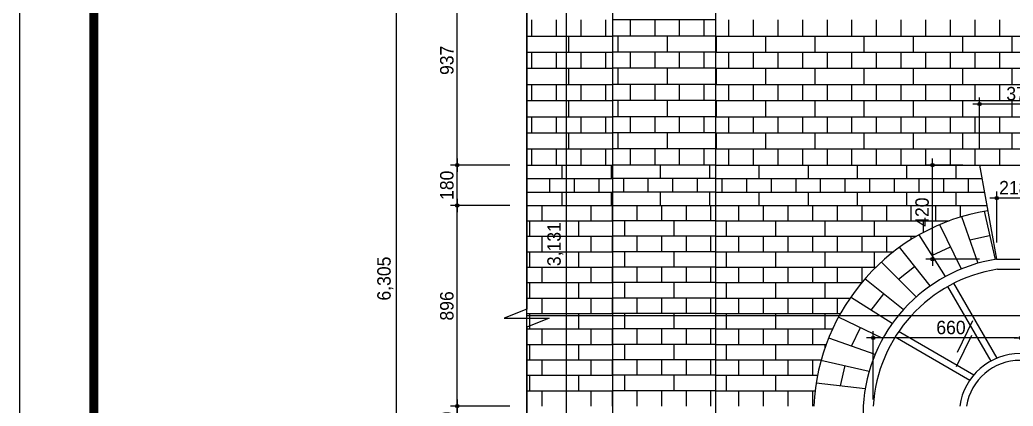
# Model space of a CAD drawing. Extents: x 139057 to 147967, y -162404 to -149789.
# Drawn here: x 139057 to 143495, y -156614 to -154888 of the extents above; entities that cross this region are included whole.
import ezdxf

# ---------------------------------------------------------------- set-up
doc = ezdxf.new("R2010")
doc.units = 0
doc.header["$LTSCALE"] = 50
doc.header["$MEASUREMENT"] = 0
doc.header["$PDMODE"] = 35
doc.header["$PDSIZE"] = -10
doc.layers.get('0').update_dxf_attribs({"linetype": 'CONTINUOUS'})
doc.layers.get('DEFPOINTS').update_dxf_attribs({"linetype": 'CONTINUOUS'})
for name, color, linetype in [('COR', 4, 'CONTINUOUS'), ('DIM', 7, 'CONTINUOUS'), ('ele-3', 6, 'CONTINUOUS'), ('FIN', 5, 'CONTINUOUS'), ('h', 5, 'CONTINUOUS'), ('HAT', 5, 'CONTINUOUS'), ('W-1', 3, 'CONTINUOUS'), ('WAL', 3, 'CONTINUOUS'), ('WID', 4, 'CONTINUOUS')]:
    doc.layers.add(name, color=color, linetype=linetype)
doc.styles.add('현창', font='HYWULM_0.TTF')
doc.dimstyles.new('ISO-25', dxfattribs={"dimscale": 20, "dimtxt": 4, "dimasz": 1, "dimexe": 2, "dimexo": 5, "dimtad": 1, "dimlunit": 6, "dimtxsty": '현창', "dimblk": 'DIMDOT', "dimcen": 2.5, "dimadec": 0, "dimazin": 0, "dimtfac": 1, "dimtmove": 0, "dimatfit": 3, "dimldrblk": 'DIMDOT', "dimfxl": 1, "dimarcsym": 0})

# ---------------------------------------------------------------- blocks, each defined once
blk = doc.blocks.new('20')
at = {"layer": 'COR', "linetype": 'Continuous', "const_width": 270}
blk.add_lwpolyline([(230424, -2398), (230424, -57398), (308324, -57398), (308324, -2398)], close=True, dxfattribs=at)
at = {"layer": 'HAT'}
blk.add_line((226424, -198), (310524, -198), dxfattribs=at)
blk = doc.blocks.new('DIMDOT')
at = {"linetype": 'Continuous'}
blk.add_line((-2, 0), (2, 0), dxfattribs=at)
for radius in [0.5, 0.25]:
    blk.add_circle((0, 0), radius, dxfattribs=at)
blk = doc.blocks.new('*D10')
at = {"color": 0, "lineweight": -2}
for p, q in [((143344.6, -155462.3), (143344.6, -155234.5)), ((143714.6, -155462.3), (143714.6, -155234.5)), ((143699.6, -155264.5), (143359.6, -155264.5))]:
    blk.add_line(p, q, dxfattribs=at)
at = {"layer": 'DEFPOINTS', "color": 0}
for p in [(143344.6, -155264.5), (143344.6, -155537.3), (143714.6, -155537.3)]:
    blk.add_point(p, dxfattribs=at)
at = {"color": 0, "lineweight": -2, "xscale": 15, "yscale": 15, "zscale": 15, "rotation": 180}
blk.add_blockref('DIMDOT', (143344.6, -155264.5), dxfattribs=at)
at = {"color": 0, "lineweight": -2, "xscale": 15, "yscale": 15, "zscale": 15}
blk.add_blockref('DIMDOT', (143714.6, -155264.5), dxfattribs=at)
at = {"color": 0, "insert": (143529.6, -155218.3), "char_height": 60, "attachment_point": 5, "style": '현창'}
blk.add_mtext('370', dxfattribs=at)
blk = doc.blocks.new('*D11')
at = {"color": 0, "lineweight": -2}
for p, q in [((143421.1, -155882.3), (143421.1, -155654.5)), ((143639.6, -155882.3), (143639.6, -155654.5)), ((143624.6, -155684.5), (143436.1, -155684.5))]:
    blk.add_line(p, q, dxfattribs=at)
at = {"layer": 'DEFPOINTS', "color": 0}
for p in [(143421.1, -155684.5), (143421.1, -155957.3), (143639.6, -155957.3)]:
    blk.add_point(p, dxfattribs=at)
at = {"color": 0, "lineweight": -2, "xscale": 15, "yscale": 15, "zscale": 15, "rotation": 180}
blk.add_blockref('DIMDOT', (143421.1, -155684.5), dxfattribs=at)
at = {"color": 0, "lineweight": -2, "xscale": 15, "yscale": 15, "zscale": 15}
blk.add_blockref('DIMDOT', (143639.6, -155684.5), dxfattribs=at)
at = {"color": 0, "insert": (143530.3, -155638.3), "char_height": 60, "attachment_point": 5, "style": '현창'}
blk.add_mtext('218.5', dxfattribs=at)
blk = doc.blocks.new('*D13')
at = {"color": 0, "lineweight": -2}
for p, q in [((143269.6, -155537.3), (143104.2, -155537.3)), ((143134.2, -155942.3), (143134.2, -155552.3)), ((143344.6, -155957.3), (143104.2, -155957.3))]:
    blk.add_line(p, q, dxfattribs=at)
at = {"layer": 'DEFPOINTS', "color": 0}
for p in [(143134.2, -155537.3), (143344.6, -155537.3), (143419.6, -155957.3)]:
    blk.add_point(p, dxfattribs=at)
at = {"color": 0, "lineweight": -2, "xscale": 15, "yscale": 15, "zscale": 15}
for p, rotation in [((143134.2, -155537.3), 90), ((143134.2, -155957.3), 270)]:
    blk.add_blockref('DIMDOT', p, dxfattribs=dict(at, rotation=rotation))
at = {"color": 0, "insert": (143088, -155747.3), "char_height": 60, "attachment_point": 5, "rotation": 90, "style": '현창'}
blk.add_mtext('420', dxfattribs=at)
blk = doc.blocks.new('*D19')
at = {"color": 0, "lineweight": -2}
for p, q in [((141246.1, -154600.3), (140980.8, -154600.3)), ((141010.8, -155522.3), (141010.8, -154615.3)), ((141246.1, -155537.3), (140980.8, -155537.3))]:
    blk.add_line(p, q, dxfattribs=at)
at = {"layer": 'DEFPOINTS', "color": 0}
for p in [(141010.8, -154600.3), (141321.1, -154600.3), (141321.1, -155537.3)]:
    blk.add_point(p, dxfattribs=at)
at = {"color": 0, "lineweight": -2, "xscale": 15, "yscale": 15, "zscale": 15}
for p, rotation in [((141010.8, -154600.3), 90), ((141010.8, -155537.3), 270)]:
    blk.add_blockref('DIMDOT', p, dxfattribs=dict(at, rotation=rotation))
at = {"color": 0, "insert": (140964.6, -155069), "char_height": 60, "attachment_point": 5, "rotation": 90, "style": '현창'}
blk.add_mtext('937', dxfattribs=at)
blk = doc.blocks.new('*D20')
at = {"color": 0, "lineweight": -2}
for p, q in [((141246.1, -155537.3), (140980.8, -155537.3)), ((141010.8, -155702.3), (141010.8, -155552.3)), ((141246.1, -155717.3), (140980.8, -155717.3))]:
    blk.add_line(p, q, dxfattribs=at)
at = {"layer": 'DEFPOINTS', "color": 0}
for p in [(141010.8, -155537.3), (141321.1, -155537.3), (141321.1, -155717.3)]:
    blk.add_point(p, dxfattribs=at)
at = {"color": 0, "lineweight": -2, "xscale": 15, "yscale": 15, "zscale": 15}
for p, rotation in [((141010.8, -155537.3), 90), ((141010.8, -155717.3), 270)]:
    blk.add_blockref('DIMDOT', p, dxfattribs=dict(at, rotation=rotation))
at = {"color": 0, "insert": (140964.6, -155627.3), "char_height": 60, "attachment_point": 5, "rotation": 90, "style": '현창'}
blk.add_mtext('180', dxfattribs=at)
blk = doc.blocks.new('*D21')
at = {"color": 0, "lineweight": -2}
for p, q in [((141246.1, -155717.9), (140980.8, -155717.9)), ((141010.8, -156598.9), (141010.8, -155732.9)), ((141246.1, -156613.9), (140980.8, -156613.9))]:
    blk.add_line(p, q, dxfattribs=at)
at = {"layer": 'DEFPOINTS', "color": 0}
for p in [(141010.8, -155717.9), (141321.1, -155717.9), (141321.1, -156613.9)]:
    blk.add_point(p, dxfattribs=at)
at = {"color": 0, "lineweight": -2, "xscale": 15, "yscale": 15, "zscale": 15}
for p, rotation in [((141010.8, -155717.9), 90), ((141010.8, -156613.9), 270)]:
    blk.add_blockref('DIMDOT', p, dxfattribs=dict(at, rotation=rotation))
at = {"color": 0, "insert": (140964.5, -156166.2), "char_height": 60, "attachment_point": 5, "rotation": 90, "style": '현창'}
blk.add_mtext('896', dxfattribs=at)
blk = doc.blocks.new('*D22')
at = {"color": 0, "lineweight": -2}
for p, q in [((141246.1, -156613.9), (140980.8, -156613.9)), ((141010.8, -156778.9), (141010.8, -156628.9)), ((141246.1, -156793.9), (140980.8, -156793.9))]:
    blk.add_line(p, q, dxfattribs=at)
at = {"layer": 'DEFPOINTS', "color": 0}
for p in [(141010.8, -156613.9), (141321.1, -156613.9), (141321.1, -156793.9)]:
    blk.add_point(p, dxfattribs=at)
at = {"color": 0, "lineweight": -2, "xscale": 15, "yscale": 15, "zscale": 15}
for p, rotation in [((141010.8, -156613.9), 90), ((141010.8, -156793.9), 270)]:
    blk.add_blockref('DIMDOT', p, dxfattribs=dict(at, rotation=rotation))
at = {"color": 0, "insert": (140964.6, -156703.9), "char_height": 60, "attachment_point": 5, "rotation": 90, "style": '현창'}
blk.add_mtext('180', dxfattribs=at)
blk = doc.blocks.new('*D33')
at = {"color": 0, "lineweight": -2}
for p, q in [((141629.6, -154600.3), (141469.6, -154600.3)), ((141499.6, -157716.3), (141499.6, -154615.3)), ((141629.6, -157731.3), (141469.6, -157731.3))]:
    blk.add_line(p, q, dxfattribs=at)
at = {"layer": 'DEFPOINTS', "color": 0}
for p in [(141499.6, -154600.3), (141704.6, -154600.3), (141704.6, -157731.3)]:
    blk.add_point(p, dxfattribs=at)
at = {"color": 0, "lineweight": -2, "xscale": 15, "yscale": 15, "zscale": 15}
for p, rotation in [((141499.6, -154600.3), 90), ((141499.6, -157731.3), 270)]:
    blk.add_blockref('DIMDOT', p, dxfattribs=dict(at, rotation=rotation))
at = {"color": 0, "insert": (141448.8, -155890.2), "char_height": 60, "attachment_point": 5, "rotation": 90, "style": '현창'}
blk.add_mtext('3,131', dxfattribs=at)
blk = doc.blocks.new('*D44')
at = {"color": 0, "lineweight": -2}
for p, q in [((141246.1, -153103.9), (140709.8, -153103.9)), ((140739.8, -159393.9), (140739.8, -153118.9)), ((141246.1, -159408.9), (140709.8, -159408.9))]:
    blk.add_line(p, q, dxfattribs=at)
at = {"layer": 'DEFPOINTS', "color": 0}
for p in [(140739.8, -153103.9), (141321.1, -153103.9), (141321.1, -159408.9)]:
    blk.add_point(p, dxfattribs=at)
at = {"color": 0, "lineweight": -2, "xscale": 15, "yscale": 15, "zscale": 15}
for p, rotation in [((140739.8, -153103.9), 90), ((140739.8, -159408.9), 270)]:
    blk.add_blockref('DIMDOT', p, dxfattribs=dict(at, rotation=rotation))
at = {"color": 0, "insert": (140689, -156044.1), "char_height": 60, "attachment_point": 5, "rotation": 90, "style": '현창'}
blk.add_mtext('6,305', dxfattribs=at)
blk = doc.blocks.new('*D49')
at = {"color": 0, "lineweight": -2}
for p, q in [((142869.6, -156583.9), (142869.6, -156279.3)), ((143529.6, -156583.9), (143529.6, -156279.3)), ((143514.6, -156309.3), (142884.6, -156309.3))]:
    blk.add_line(p, q, dxfattribs=at)
at = {"layer": 'DEFPOINTS', "color": 0}
for p in [(142869.6, -156309.3), (142869.6, -156658.9), (143529.6, -156658.9)]:
    blk.add_point(p, dxfattribs=at)
at = {"color": 0, "lineweight": -2, "xscale": 15, "yscale": 15, "zscale": 15, "rotation": 180}
blk.add_blockref('DIMDOT', (142869.6, -156309.3), dxfattribs=at)
at = {"color": 0, "lineweight": -2, "xscale": 15, "yscale": 15, "zscale": 15}
blk.add_blockref('DIMDOT', (143529.6, -156309.3), dxfattribs=at)
at = {"color": 0, "insert": (143216.8, -156263), "char_height": 60, "attachment_point": 5, "style": '현창'}
blk.add_mtext('660', dxfattribs=at)

msp = doc.modelspace()

# ---------------------------------------------------------------- linework, layer by layer
at = {"layer": 'DIM'}
msp.add_lwpolyline([(141321.136, -152679.226), (141321.136, -156180.53), (141221.136, -156220.53), (141421.136, -156220.53), (141321.136, -156260.53), (141321.136, -159609.906)], dxfattribs=at)
at = {"layer": 'ele-3'}
for p, q in [((141321.136, -155537.271), (141704.564, -155537.271)), ((142164.564, -155537.271), (143344.564, -155537.271)), ((141321.136, -155597.271), (141704.564, -155597.271)), ((142164.564, -155597.271), (143355.278, -155597.271)), ((141321.136, -155657.271), (141704.564, -155657.271)), ((142164.564, -155657.271), (143365.993, -155657.271)), ((141321.136, -155717.271), (141704.564, -155717.271)), ((142164.564, -155717.271), (143376.707, -155717.271))]:
    msp.add_line(p, q, dxfattribs=at)
for points in [[(141479.564, -155597.271), (141479.564, -155537.271)], [(141699.564, -155597.271), (141699.564, -155537.271)], [(142359.564, -155597.271), (142359.564, -155537.271)], [(142579.564, -155597.271), (142579.564, -155537.271)], [(142799.564, -155597.271), (142799.564, -155537.271)], [(143019.564, -155597.271), (143019.564, -155537.271)], [(143239.564, -155597.271), (143239.564, -155537.271)], [(141424.564, -155657.271), (141424.564, -155597.271)], [(141534.564, -155657.271), (141534.564, -155597.271)], [(141644.564, -155657.271), (141644.564, -155597.271)], [(142194.564, -155657.271), (142194.564, -155597.271)], [(142304.564, -155657.271), (142304.564, -155597.271)], [(142414.564, -155657.271), (142414.564, -155597.271)], [(142524.564, -155657.271), (142524.564, -155597.271)], [(142634.564, -155657.271), (142634.564, -155597.271)], [(142744.564, -155657.271), (142744.564, -155597.271)], [(142854.564, -155657.271), (142854.564, -155597.271)], [(142964.564, -155657.271), (142964.564, -155597.271)], [(143074.564, -155657.271), (143074.564, -155597.271)], [(143184.564, -155657.271), (143184.564, -155597.271)], [(143294.564, -155657.271), (143294.564, -155597.271)], [(141479.564, -155717.271), (141479.564, -155657.271)], [(141699.564, -155717.271), (141699.564, -155657.271)], [(142359.564, -155717.271), (142359.564, -155657.271)], [(142579.564, -155717.271), (142579.564, -155657.271)], [(142799.564, -155717.271), (142799.564, -155657.271)], [(143019.564, -155717.271), (143019.564, -155657.271)], [(143239.564, -155717.271), (143239.564, -155657.271)]]:
    msp.add_lwpolyline(points, dxfattribs=at)
at = {"layer": 'FIN'}
msp.add_line((141321.136, -156209.426), (145820.075, -156209.426), dxfattribs=at)
msp.add_lwpolyline([(141321.136, -152679.226), (145820.075, -152679.226), (145820.075, -159429.82), (141321.136, -159408.886)], close=True, dxfattribs=at)
at = {"layer": 'h'}
for p, q in [((141321.136, -154960.396), (141704.564, -154960.396)), ((142164.564, -154960.396), (144894.564, -154960.396)), ((141321.136, -155032.505), (141704.564, -155032.505)), ((142164.564, -155032.505), (144894.564, -155032.505)), ((141321.136, -155104.614), (141704.564, -155104.614)), ((142164.564, -155104.614), (144894.564, -155104.614)), ((141321.136, -155176.724), (141704.564, -155176.724)), ((142164.564, -155176.724), (144894.564, -155176.724)), ((141321.136, -155248.833), (141704.564, -155248.833)), ((142164.564, -155248.833), (144894.564, -155248.833)), ((141321.136, -155320.943), (141704.564, -155320.943)), ((142164.564, -155320.943), (144894.564, -155320.943)), ((141321.136, -155393.052), (141704.564, -155393.052)), ((142164.564, -155393.052), (144894.564, -155393.052)), ((141321.136, -155465.161), (141704.564, -155465.161)), ((142164.564, -155465.161), (144894.564, -155465.161)), ((143263.971, -155767.421), (143336.738, -155975.376)), ((143364.892, -155743.591), (143413.918, -155958.389)), ((141321.136, -155786.238), (141704.564, -155786.238)), ((142164.564, -155786.238), (143208.706, -155786.238)), ((143166.287, -155802.455), (143261.878, -156000.952)), ((141321.136, -155855.208), (141704.564, -155855.208)), ((142164.564, -155855.208), (143062.613, -155855.208)), ((143073.086, -155848.273), (143190.298, -156034.815)), ((143300.355, -155871.399), (143389.405, -155850.99)), ((142985.564, -155904.315), (143122.922, -156076.556)), ((143131.692, -155941.544), (143214.082, -155901.703)), ((141321.136, -155924.179), (141704.564, -155924.179)), ((142164.564, -155924.179), (142960.685, -155924.179)), ((141321.136, -155993.15), (141704.564, -155993.15)), ((142164.564, -155993.15), (142881.73, -155993.15)), ((142904.85, -155969.888), (143059.145, -156124.184)), ((142981.997, -156047.036), (143054.243, -155990.436)), ((141321.136, -156062.12), (141704.564, -156062.12)), ((142164.564, -156062.12), (142818.058, -156062.12)), ((142831.985, -156044.172), (143003.006, -156180.556)), ((142767.916, -156126.23), (142953.531, -156242.86)), ((142860.723, -156184.545), (142917.495, -156112.364)), ((141321.136, -156131.091), (141704.564, -156131.091)), ((142164.564, -156131.091), (142765.837, -156131.091)), ((141321.136, -156200.062), (141704.564, -156200.062)), ((142164.564, -156200.062), (142722.841, -156200.062)), ((142712.748, -156214.672), (142911.343, -156310.311)), ((143313.711, -156232.997), (143244.137, -156373.698)), ((141321.136, -156269.032), (141704.564, -156269.032)), ((142164.564, -156269.032), (142687.654, -156269.032)), ((142772.945, -156345.661), (142812.045, -156262.492)), ((143308.967, -156297.816), (143239.394, -156438.517)), ((141321.136, -156338.003), (141704.564, -156338.003)), ((142164.564, -156338.003), (142659.329, -156338.003)), ((142668.918, -156309.26), (142876.972, -156382.062)), ((141321.136, -156406.974), (141704.564, -156406.974)), ((142164.564, -156406.974), (142637.213, -156406.974)), ((142635.954, -156408.16), (142850.851, -156457.209)), ((142723.789, -156522.47), (142743.402, -156432.685)), ((141321.136, -156475.944), (141704.564, -156475.944)), ((142164.564, -156475.944), (142620.851, -156475.944)), ((142614.27, -156510.13), (142833.308, -156534.809)), ((141321.136, -156544.915), (141704.564, -156544.915)), ((142164.564, -156544.915), (142609.937, -156544.915))]:
    msp.add_line(p, q, dxfattribs=at)
for points in [[(141344.564, -154960.396), (141344.564, -154888.286)], [(141454.564, -154960.396), (141454.564, -154888.286)], [(141564.564, -154960.396), (141564.564, -154888.286)], [(141674.564, -154960.396), (141674.564, -154888.286)], [(142224.564, -154960.396), (142224.564, -154888.286)], [(142334.564, -154960.396), (142334.564, -154888.286)], [(142444.564, -154960.396), (142444.564, -154888.286)], [(142554.564, -154960.396), (142554.564, -154888.286)], [(142664.564, -154960.396), (142664.564, -154888.286)], [(142774.564, -154960.396), (142774.564, -154888.286)], [(142884.564, -154960.396), (142884.564, -154888.286)], [(142994.564, -154960.396), (142994.564, -154888.286)], [(143104.564, -154960.396), (143104.564, -154888.286)], [(143214.564, -154960.396), (143214.564, -154888.286)], [(143324.564, -154960.396), (143324.564, -154888.286)], [(143434.564, -154960.396), (143434.564, -154888.286)], [(141509.564, -155032.505), (141509.564, -154960.396)], [(142169.564, -155032.505), (142169.564, -154960.396)], [(142389.564, -155032.505), (142389.564, -154960.396)], [(142609.564, -155032.505), (142609.564, -154960.396)], [(142829.564, -155032.505), (142829.564, -154960.396)], [(143049.564, -155032.505), (143049.564, -154960.396)], [(143269.564, -155032.505), (143269.564, -154960.396)], [(143489.564, -155032.505), (143489.564, -154960.396)], [(141344.564, -155104.614), (141344.564, -155032.505)], [(141454.564, -155104.614), (141454.564, -155032.505)], [(141564.564, -155104.614), (141564.564, -155032.505)], [(141674.564, -155104.614), (141674.564, -155032.505)], [(142224.564, -155104.614), (142224.564, -155032.505)], [(142334.564, -155104.614), (142334.564, -155032.505)], [(142444.564, -155104.614), (142444.564, -155032.505)], [(142554.564, -155104.614), (142554.564, -155032.505)], [(142664.564, -155104.614), (142664.564, -155032.505)], [(142774.564, -155104.614), (142774.564, -155032.505)], [(142884.564, -155104.614), (142884.564, -155032.505)], [(142994.564, -155104.614), (142994.564, -155032.505)], [(143104.564, -155104.614), (143104.564, -155032.505)], [(143214.564, -155104.614), (143214.564, -155032.505)], [(143324.564, -155104.614), (143324.564, -155032.505)], [(143434.564, -155104.614), (143434.564, -155032.505)], [(141509.564, -155176.724), (141509.564, -155104.614)], [(142169.564, -155176.724), (142169.564, -155104.614)], [(142389.564, -155176.724), (142389.564, -155104.614)], [(142609.564, -155176.724), (142609.564, -155104.614)], [(142829.564, -155176.724), (142829.564, -155104.614)], [(143049.564, -155176.724), (143049.564, -155104.614)], [(143269.564, -155176.724), (143269.564, -155104.614)], [(143489.564, -155176.724), (143489.564, -155104.614)], [(141344.564, -155248.833), (141344.564, -155176.724)], [(141454.564, -155248.833), (141454.564, -155176.724)], [(141564.564, -155248.833), (141564.564, -155176.724)], [(141674.564, -155248.833), (141674.564, -155176.724)], [(142224.564, -155248.833), (142224.564, -155176.724)], [(142334.564, -155248.833), (142334.564, -155176.724)], [(142444.564, -155248.833), (142444.564, -155176.724)], [(142554.564, -155248.833), (142554.564, -155176.724)], [(142664.564, -155248.833), (142664.564, -155176.724)], [(142774.564, -155248.833), (142774.564, -155176.724)], [(142884.564, -155248.833), (142884.564, -155176.724)], [(142994.564, -155248.833), (142994.564, -155176.724)], [(143104.564, -155248.833), (143104.564, -155176.724)], [(143214.564, -155248.833), (143214.564, -155176.724)], [(143324.564, -155248.833), (143324.564, -155176.724)], [(143434.564, -155248.833), (143434.564, -155176.724)], [(141509.564, -155320.943), (141509.564, -155248.833)], [(142169.564, -155320.943), (142169.564, -155248.833)], [(142389.564, -155320.943), (142389.564, -155248.833)], [(142609.564, -155320.943), (142609.564, -155248.833)], [(142829.564, -155320.943), (142829.564, -155248.833)], [(143049.564, -155320.943), (143049.564, -155248.833)], [(143269.564, -155320.943), (143269.564, -155248.833)], [(143489.564, -155320.943), (143489.564, -155248.833)], [(141344.564, -155393.052), (141344.564, -155320.943)], [(141454.564, -155393.052), (141454.564, -155320.943)], [(141564.564, -155393.052), (141564.564, -155320.943)], [(141674.564, -155393.052), (141674.564, -155320.943)], [(142224.564, -155393.052), (142224.564, -155320.943)], [(142334.564, -155393.052), (142334.564, -155320.943)], [(142444.564, -155393.052), (142444.564, -155320.943)], [(142554.564, -155393.052), (142554.564, -155320.943)], [(142664.564, -155393.052), (142664.564, -155320.943)], [(142774.564, -155393.052), (142774.564, -155320.943)], [(142884.564, -155393.052), (142884.564, -155320.943)], [(142994.564, -155393.052), (142994.564, -155320.943)], [(143104.564, -155393.052), (143104.564, -155320.943)], [(143214.564, -155393.052), (143214.564, -155320.943)], [(143324.564, -155393.052), (143324.564, -155320.943)], [(143434.564, -155393.052), (143434.564, -155320.943)], [(141509.564, -155465.161), (141509.564, -155393.052)], [(142169.564, -155465.161), (142169.564, -155393.052)], [(142389.564, -155465.161), (142389.564, -155393.052)], [(142609.564, -155465.161), (142609.564, -155393.052)], [(142829.564, -155465.161), (142829.564, -155393.052)], [(143049.564, -155465.161), (143049.564, -155393.052)], [(143269.564, -155465.161), (143269.564, -155393.052)], [(143489.564, -155465.161), (143489.564, -155393.052)], [(141344.564, -155537.271), (141344.564, -155465.161)], [(141454.564, -155537.271), (141454.564, -155465.161)], [(141564.564, -155537.271), (141564.564, -155465.161)], [(141674.564, -155537.271), (141674.564, -155465.161)], [(142224.564, -155537.271), (142224.564, -155465.161)], [(142334.564, -155537.271), (142334.564, -155465.161)], [(142444.564, -155537.271), (142444.564, -155465.161)], [(142554.564, -155537.271), (142554.564, -155465.161)], [(142664.564, -155537.271), (142664.564, -155465.161)], [(142774.564, -155537.271), (142774.564, -155465.161)], [(142884.564, -155537.271), (142884.564, -155465.161)], [(142994.564, -155537.271), (142994.564, -155465.161)], [(143104.564, -155537.271), (143104.564, -155465.161)], [(143214.564, -155537.271), (143214.564, -155465.161)], [(143324.564, -155537.271), (143324.564, -155465.161)], [(143434.564, -155537.271), (143434.564, -155465.161)], [(141389.564, -155786.238), (141389.564, -155717.271)], [(141499.564, -155786.238), (141499.564, -155717.271)], [(141609.564, -155786.238), (141609.564, -155717.271)], [(142269.564, -155786.238), (142269.564, -155717.271)], [(142379.564, -155786.238), (142379.564, -155717.271)], [(142489.564, -155786.238), (142489.564, -155717.271)], [(142599.564, -155786.238), (142599.564, -155717.271)], [(142709.564, -155786.238), (142709.564, -155717.271)], [(142819.564, -155786.238), (142819.564, -155717.271)], [(142929.564, -155786.238), (142929.564, -155717.271)], [(143039.564, -155786.238), (143039.564, -155717.271)], [(143149.564, -155786.238), (143149.564, -155717.271)], [(143259.564, -155769.113), (143259.564, -155717.271)], [(141334.564, -155855.205), (141334.564, -155786.238)], [(141554.564, -155855.205), (141554.564, -155786.238)], [(142214.564, -155855.205), (142214.564, -155786.238)], [(142434.564, -155855.205), (142434.564, -155786.238)], [(142654.564, -155855.205), (142654.564, -155786.238)], [(142874.564, -155855.205), (142874.564, -155786.238)], [(143094.564, -155837.392), (143094.564, -155786.238)], [(141389.564, -155924.175), (141389.564, -155855.208)], [(141499.564, -155924.175), (141499.564, -155855.208)], [(141609.564, -155924.175), (141609.564, -155855.208)], [(142269.564, -155924.175), (142269.564, -155855.208)], [(142379.564, -155924.175), (142379.564, -155855.208)], [(142489.564, -155924.175), (142489.564, -155855.208)], [(142599.564, -155924.175), (142599.564, -155855.208)], [(142709.564, -155924.175), (142709.564, -155855.208)], [(142819.564, -155924.175), (142819.564, -155855.208)], [(142929.564, -155924.175), (142929.564, -155855.208)], [(143039.564, -155869.117), (143039.564, -155855.208)], [(141334.564, -155993.142), (141334.564, -155924.175)], [(141554.564, -155993.142), (141554.564, -155924.175)], [(142214.564, -155993.142), (142214.564, -155924.175)], [(142434.564, -155993.142), (142434.564, -155924.175)], [(142654.564, -155993.142), (142654.564, -155924.175)], [(142874.564, -155993.142), (142874.564, -155924.175)], [(141389.564, -156062.117), (141389.564, -155993.15)], [(141499.564, -156062.117), (141499.564, -155993.15)], [(141609.564, -156062.117), (141609.564, -155993.15)], [(142269.564, -156062.117), (142269.564, -155993.15)], [(142379.564, -156062.117), (142379.564, -155993.15)], [(142489.564, -156062.117), (142489.564, -155993.15)], [(142599.564, -156062.117), (142599.564, -155993.15)], [(142709.564, -156062.117), (142709.564, -155993.15)], [(142819.564, -156060.318), (142819.564, -155993.15)], [(141334.564, -156131.084), (141334.564, -156062.117)], [(141554.564, -156131.084), (141554.564, -156062.117)], [(142214.564, -156131.084), (142214.564, -156062.117)], [(142434.564, -156131.084), (142434.564, -156062.117)], [(142654.564, -156131.084), (142654.564, -156062.117)], [(141389.564, -156200.058), (141389.564, -156131.091)], [(141499.564, -156200.058), (141499.564, -156131.091)], [(141609.564, -156200.058), (141609.564, -156131.091)], [(142269.564, -156200.058), (142269.564, -156131.091)], [(142379.564, -156200.058), (142379.564, -156131.091)], [(142489.564, -156200.058), (142489.564, -156131.091)], [(142599.564, -156200.058), (142599.564, -156131.091)], [(142709.564, -156200.058), (142709.564, -156131.091)], [(141334.564, -156269.025), (141334.564, -156200.058)], [(141554.564, -156269.025), (141554.564, -156200.058)], [(142214.564, -156269.025), (142214.564, -156200.058)], [(142434.564, -156269.025), (142434.564, -156200.058)], [(142654.564, -156269.025), (142654.564, -156200.058)], [(141389.564, -156337.999), (141389.564, -156269.032)], [(141499.564, -156337.999), (141499.564, -156269.032)], [(141609.564, -156337.999), (141609.564, -156269.032)], [(142269.564, -156337.999), (142269.564, -156269.032)], [(142379.564, -156337.999), (142379.564, -156269.032)], [(142489.564, -156337.999), (142489.564, -156269.032)], [(142599.564, -156337.999), (142599.564, -156269.032)], [(141334.564, -156406.966), (141334.564, -156337.999)], [(141554.564, -156406.966), (141554.564, -156337.999)], [(142214.564, -156406.966), (142214.564, -156337.999)], [(142434.564, -156406.966), (142434.564, -156337.999)], [(142654.564, -156351.4), (142654.564, -156337.999)], [(141389.564, -156475.941), (141389.564, -156406.974)], [(141499.564, -156475.941), (141499.564, -156406.974)], [(141609.564, -156475.941), (141609.564, -156406.974)], [(142269.564, -156475.941), (142269.564, -156406.974)], [(142379.564, -156475.941), (142379.564, -156406.974)], [(142489.564, -156475.941), (142489.564, -156406.974)], [(142599.564, -156475.941), (142599.564, -156406.974)], [(141334.564, -156544.908), (141334.564, -156475.941)], [(141554.564, -156544.908), (141554.564, -156475.941)], [(142214.564, -156544.908), (142214.564, -156475.941)], [(142434.564, -156544.908), (142434.564, -156475.941)], [(141389.564, -156613.882), (141389.564, -156544.915)], [(141499.564, -156613.882), (141499.564, -156544.915)], [(141609.564, -156613.882), (141609.564, -156544.915)], [(142269.564, -156613.882), (142269.564, -156544.915)], [(142379.564, -156613.882), (142379.564, -156544.915)], [(142489.564, -156613.882), (142489.564, -156544.915)], [(142599.564, -156613.882), (142599.564, -156544.915)]]:
    msp.add_lwpolyline(points, dxfattribs=at)
at = {"layer": 'W-1'}
for p, q in [((141704.564, -154263.886), (141704.564, -157731.307)), ((142164.564, -154263.886), (142164.564, -157731.307))]:
    msp.add_line(p, q, dxfattribs=at)
at = {"layer": 'WID'}
for p, q in [((142164.564, -154888.286), (141704.564, -154888.286)), ((142164.564, -154960.396), (141704.564, -154960.396)), ((142164.564, -155032.505), (141704.564, -155032.505)), ((142164.564, -155104.614), (141704.564, -155104.614)), ((142164.564, -155176.724), (141704.564, -155176.724)), ((142164.564, -155248.833), (141704.564, -155248.833)), ((142164.564, -155320.943), (141704.564, -155320.943)), ((142164.564, -155393.052), (141704.564, -155393.052)), ((142164.564, -155465.161), (141704.564, -155465.161)), ((142164.564, -155537.271), (141704.564, -155537.271)), ((143344.564, -155537.271), (143714.564, -155537.271)), ((143344.564, -155537.271), (143419.564, -155957.271)), ((142164.564, -155597.271), (141704.564, -155597.271)), ((142164.564, -155657.271), (141704.564, -155657.271)), ((141704.564, -155717.271), (142164.564, -155717.271)), ((142164.564, -155786.197), (141704.564, -155786.197)), ((142164.564, -155855.171), (141704.564, -155855.171)), ((142164.564, -155924.145), (141704.564, -155924.145)), ((142164.564, -155993.12), (141704.564, -155993.12)), ((143419.564, -155957.271), (143639.564, -155957.271)), ((143424.597, -156002.271), (143634.532, -156002.271)), ((142164.564, -156062.094), (141704.564, -156062.094)), ((143395.95, -156412.459), (143203.423, -156078.992)), ((143423.152, -156399.575), (143229.908, -156064.866)), ((142164.564, -156131.069), (141704.564, -156131.069)), ((142164.564, -156200.043), (141704.564, -156200.043)), ((142164.564, -156269.018), (141704.564, -156269.018)), ((143318.814, -156474.888), (142982.212, -156280.551)), ((142164.564, -156337.992), (141704.564, -156337.992)), ((143300.459, -156498.932), (142967.212, -156306.532)), ((142164.564, -156406.966), (141704.564, -156406.966)), ((142164.564, -156475.941), (141704.564, -156475.941)), ((142164.564, -156544.915), (141704.564, -156544.915)), ((142824.564, -156610.664), (142824.564, -158838.886))]:
    msp.add_line(p, q, dxfattribs=at)
for points in [[(141784.564, -154960.396), (141784.564, -154888.286)], [(141894.564, -154960.396), (141894.564, -154888.286)], [(142004.564, -154960.396), (142004.564, -154888.286)], [(142114.564, -154960.396), (142114.564, -154888.286)], [(141729.564, -155032.505), (141729.564, -154960.396)], [(141949.564, -155032.505), (141949.564, -154960.396)], [(141784.564, -155104.614), (141784.564, -155032.505)], [(141894.564, -155104.614), (141894.564, -155032.505)], [(142004.564, -155104.614), (142004.564, -155032.505)], [(142114.564, -155104.614), (142114.564, -155032.505)], [(141729.564, -155176.724), (141729.564, -155104.614)], [(141949.564, -155176.724), (141949.564, -155104.614)], [(141784.564, -155248.833), (141784.564, -155176.724)], [(141894.564, -155248.833), (141894.564, -155176.724)], [(142004.564, -155248.833), (142004.564, -155176.724)], [(142114.564, -155248.833), (142114.564, -155176.724)], [(141729.564, -155320.943), (141729.564, -155248.833)], [(141949.564, -155320.943), (141949.564, -155248.833)], [(141784.564, -155393.052), (141784.564, -155320.943)], [(141894.564, -155393.052), (141894.564, -155320.943)], [(142004.564, -155393.052), (142004.564, -155320.943)], [(142114.564, -155393.052), (142114.564, -155320.943)], [(141729.564, -155465.161), (141729.564, -155393.052)], [(141949.564, -155465.161), (141949.564, -155393.052)], [(141784.564, -155537.271), (141784.564, -155465.161)], [(141894.564, -155537.271), (141894.564, -155465.161)], [(142004.564, -155537.271), (142004.564, -155465.161)], [(142114.564, -155537.271), (142114.564, -155465.161)], [(141919.564, -155597.271), (141919.564, -155537.271)], [(142139.564, -155597.271), (142139.564, -155537.271)], [(141754.564, -155657.271), (141754.564, -155597.271)], [(141864.564, -155657.271), (141864.564, -155597.271)], [(141974.564, -155657.271), (141974.564, -155597.271)], [(142084.564, -155657.271), (142084.564, -155597.271)], [(141919.564, -155717.271), (141919.564, -155657.271)], [(142139.564, -155717.271), (142139.564, -155657.271)], [(141704.564, -155786.238), (141704.564, -155717.271)], [(141814.564, -155786.238), (141814.564, -155717.271)], [(141924.564, -155786.238), (141924.564, -155717.271)], [(142034.564, -155786.238), (142034.564, -155717.271)], [(142144.564, -155786.238), (142144.564, -155717.271)], [(141759.564, -155855.205), (141759.564, -155786.238)], [(141979.564, -155855.205), (141979.564, -155786.238)], [(141704.564, -155924.175), (141704.564, -155855.208)], [(141814.564, -155924.175), (141814.564, -155855.208)], [(141924.564, -155924.175), (141924.564, -155855.208)], [(142034.564, -155924.175), (142034.564, -155855.208)], [(142144.564, -155924.175), (142144.564, -155855.208)], [(141759.564, -155993.142), (141759.564, -155924.175)], [(141979.564, -155993.142), (141979.564, -155924.175)], [(141704.564, -156062.117), (141704.564, -155993.15)], [(141814.564, -156062.117), (141814.564, -155993.15)], [(141924.564, -156062.117), (141924.564, -155993.15)], [(142034.564, -156062.117), (142034.564, -155993.15)], [(142144.564, -156062.117), (142144.564, -155993.15)], [(141759.564, -156131.084), (141759.564, -156062.117)], [(141979.564, -156131.084), (141979.564, -156062.117)], [(141704.564, -156200.058), (141704.564, -156131.091)], [(141814.564, -156200.058), (141814.564, -156131.091)], [(141924.564, -156200.058), (141924.564, -156131.091)], [(142034.564, -156200.058), (142034.564, -156131.091)], [(142144.564, -156200.058), (142144.564, -156131.091)], [(141759.564, -156269.025), (141759.564, -156200.058)], [(141979.564, -156269.025), (141979.564, -156200.058)], [(141704.564, -156337.999), (141704.564, -156269.032)], [(141814.564, -156337.999), (141814.564, -156269.032)], [(141924.564, -156337.999), (141924.564, -156269.032)], [(142034.564, -156337.999), (142034.564, -156269.032)], [(142144.564, -156337.999), (142144.564, -156269.032)], [(141759.564, -156406.966), (141759.564, -156337.999)], [(141979.564, -156406.966), (141979.564, -156337.999)], [(141704.564, -156475.941), (141704.564, -156406.974)], [(141814.564, -156475.941), (141814.564, -156406.974)], [(141924.564, -156475.941), (141924.564, -156406.974)], [(142034.564, -156475.941), (142034.564, -156406.974)], [(142144.564, -156475.941), (142144.564, -156406.974)], [(141759.564, -156544.908), (141759.564, -156475.941)], [(141979.564, -156544.908), (141979.564, -156475.941)], [(141704.564, -156613.882), (141704.564, -156544.915)], [(141814.564, -156613.882), (141814.564, -156544.915)], [(141924.564, -156613.882), (141924.564, -156544.915)], [(142034.564, -156613.882), (142034.564, -156544.915)], [(142144.564, -156613.882), (142144.564, -156544.915)]]:
    msp.add_lwpolyline(points, dxfattribs=at)
for centre, radius, start, end in [((143529.564, -156655.089), 926.203, 99.24853, 177.450302), ((143529.564, -156655.089), 706.203, 98.838063, 176.655211), ((143526.152, -156652.2), 657.815, 98.880964, 176.660946), ((143526.152, -156652.2), 272.815, 8.073293, 171.926707), ((143526.152, -156652.2), 242.815, 9.07871, 170.92129)]:
    msp.add_arc(centre, radius, start, end, dxfattribs=at)

# ---------------------------------------------------------------- block references
at = {"layer": 'WAL', "xscale": 0.1500000000232831, "yscale": 0.1500000000232831, "zscale": 0.15, "rotation": 90}
msp.add_blockref('20', (139026.823, -196367.92), dxfattribs=at)

# ---------------------------------------------------------------- dimensions: what is measured, and where the dimension line sits
for base, p1, p2, angle, picture, middle in [((140739.764, -153103.886), (141321.136, -159408.886), (141321.136, -153103.886), 90, '*D44', (140739.764, -156044.056)), ((141010.8, -154600.269), (141321.136, -155537.271), (141321.136, -154600.269), 90, '*D19', (141010.8, -155068.98)), ((141499.564, -154600.309), (141704.564, -157731.307), (141704.564, -154600.309), 90, '*D33', (141499.564, -155890.152)), ((143344.564, -155264.467), (143714.564, -155537.271), (143344.564, -155537.271), 180, '*D10', (143529.564, -155264.467)), ((141010.8, -155537.271), (141321.136, -155717.271), (141321.136, -155537.271), 90, '*D20', (141010.8, -155627.271)), ((143134.229, -155537.271), (143419.564, -155957.271), (143344.564, -155537.271), 90, '*D13', (143134.229, -155747.271)), ((143421.061, -155684.467), (143639.564, -155957.271), (143421.061, -155957.271), 180, '*D11', (143530.313, -155684.467)), ((141010.80048, -155717.88065), (141321.1356, -156613.88557), (141321.1356, -155717.88065), 90, '*D21', (141010.80048, -156166.18811)), ((142869.564, -156309.251), (143529.564, -156658.886), (142869.564, -156658.886), 180, '*D49', (143216.828, -156309.251)), ((141010.8, -156613.886), (141321.136, -156793.886), (141321.136, -156613.886), 90, '*D22', (141010.8, -156703.886))]:
    dim = msp.add_linear_dim(base=base, p1=p1, p2=p2, angle=angle, dimstyle='ISO-25', override={"dimscale": 15, "dimtxt": 4, "dimasz": 1, "dimexe": 2, "dimexo": 5, "dimgap": 1, "dimlunit": 6, "dimdle": 2, "dimtix": 1})
    dim.commit()
    dim.dimension.update_dxf_attribs({"geometry": picture, "text_midpoint": middle, "dimtype": 128})

doc.saveas('drawing.dxf')
